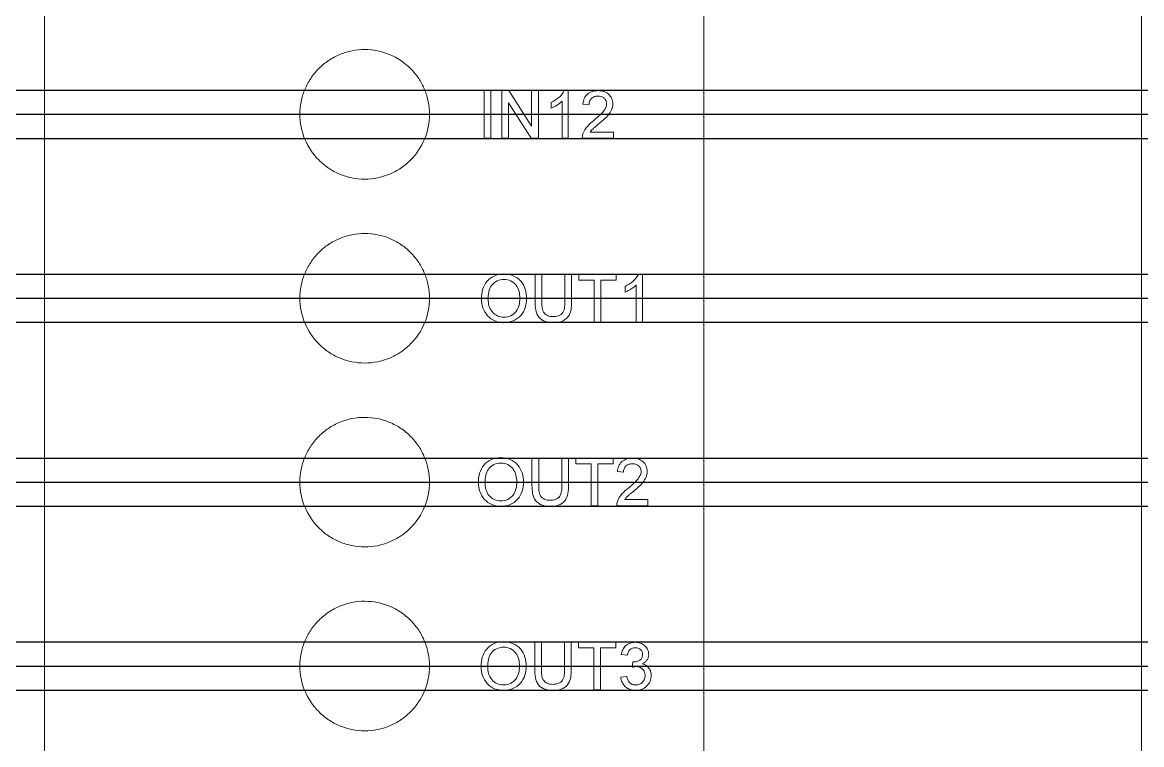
# Model space of a CAD drawing. Header units: millimetres. Extents: x 661 to 1125, y 84 to 277.
# Drawn here: x 1033.67 to 1063.9, y 122.39 to 141.9 of the extents above; entities that cross this region are included whole.
import ezdxf

# ---------------------------------------------------------------- set-up
doc = ezdxf.new("R2010")
doc.units = ezdxf.units.MM

# ---------------------------------------------------------------- blocks, each defined once
blk = doc.blocks.new('D')
at = {"color": 3, "linetype": 'Continuous', "lineweight": 15}
for p, q in [((1034.269, 239.48), (1034.269, 107.586)), ((1052.079, 239.48), (1052.079, 107.586)), ((1046.324, 140.055), (1046.143, 140.055)), ((1046.143, 140.055), (1046.143, 138.771)), ((1046.324, 138.771), (1046.324, 140.055)), ((1046.621, 140.055), (1046.621, 138.771)), ((1046.812, 140.055), (1046.621, 140.055)), ((1047.427, 139.097), (1046.812, 140.055)), ((1047.609, 140.055), (1047.427, 140.055)), ((1047.427, 140.055), (1047.427, 139.097)), ((1047.609, 138.771), (1047.609, 140.055)), ((1048.415, 140.055), (1048.309, 140.055)), ((1048.415, 138.771), (1048.415, 140.055)), ((1046.802, 138.771), (1046.802, 139.729)), ((1046.802, 139.729), (1047.417, 138.771)), ((1047.954, 139.734), (1047.954, 139.582)), ((1048.251, 139.771), (1048.251, 138.771)), ((1048.81, 139.693), (1048.975, 139.676)), ((1046.143, 138.771), (1046.324, 138.771)), ((1046.621, 138.771), (1046.802, 138.771)), ((1047.417, 138.771), (1047.609, 138.771)), ((1048.251, 138.771), (1048.415, 138.771)), ((1048.794, 138.771), (1049.634, 138.771)), ((1049.634, 138.935), (1049.005, 138.935)), ((1049.634, 138.771), (1049.634, 138.935)), ((1047.7, 135.088), (1047.519, 135.088)), ((1047.519, 135.088), (1047.519, 134.349)), ((1047.7, 134.358), (1047.7, 135.088)), ((1048.507, 135.088), (1048.326, 135.088)), ((1048.326, 135.088), (1048.326, 134.358)), ((1048.507, 134.349), (1048.507, 135.088)), ((1049.709, 135.088), (1048.705, 135.088)), ((1048.705, 135.088), (1048.705, 134.94)), ((1048.705, 134.94), (1049.116, 134.94)), ((1049.116, 134.94), (1049.116, 133.804)), ((1049.297, 134.94), (1049.709, 134.94)), ((1049.297, 133.804), (1049.297, 134.94)), ((1049.709, 134.94), (1049.709, 135.088)), ((1050.252, 134.805), (1050.252, 133.804)), ((1050.417, 135.088), (1050.311, 135.088)), ((1050.417, 133.804), (1050.417, 135.088)), ((1049.956, 134.767), (1049.956, 134.615)), ((1049.116, 133.804), (1049.297, 133.804)), ((1050.252, 133.804), (1050.417, 133.804)), ((1047.617, 130.125), (1047.436, 130.125)), ((1047.436, 130.125), (1047.436, 129.386)), ((1047.617, 129.395), (1047.617, 130.125)), ((1048.243, 130.125), (1048.243, 129.395)), ((1048.424, 130.125), (1048.243, 130.125)), ((1048.424, 129.386), (1048.424, 130.125)), ((1048.622, 130.125), (1048.622, 129.977)), ((1049.626, 130.125), (1048.622, 130.125)), ((1048.622, 129.977), (1049.033, 129.977)), ((1049.033, 129.977), (1049.033, 128.841)), ((1049.214, 129.977), (1049.626, 129.977)), ((1049.214, 128.841), (1049.214, 129.977)), ((1049.626, 129.977), (1049.626, 130.125)), ((1049.741, 129.763), (1049.906, 129.746)), ((1049.033, 128.841), (1049.214, 128.841)), ((1049.725, 128.841), (1050.564, 128.841)), ((1050.564, 129.006), (1049.936, 129.006)), ((1050.564, 128.841), (1050.564, 129.006)), ((1047.51, 125.153), (1047.51, 124.415)), ((1047.691, 125.153), (1047.51, 125.153)), ((1047.691, 124.423), (1047.691, 125.153)), ((1048.316, 125.153), (1048.316, 124.423)), ((1048.498, 125.153), (1048.316, 125.153)), ((1048.498, 124.415), (1048.498, 125.153)), ((1049.699, 125.153), (1048.695, 125.153)), ((1048.695, 125.153), (1048.695, 125.005)), ((1049.699, 125.005), (1049.699, 125.153)), ((1048.695, 125.005), (1049.107, 125.005)), ((1049.107, 125.005), (1049.107, 123.869)), ((1049.288, 123.869), (1049.288, 125.005)), ((1049.288, 125.005), (1049.699, 125.005)), ((1049.848, 124.824), (1050.012, 124.808)), ((1050.159, 124.626), (1050.142, 124.478)), ((1049.996, 124.231), (1049.831, 124.215)), ((1049.107, 123.869), (1049.288, 123.869))]:
    blk.add_line(p, q, dxfattribs=at)
at = {"color": 4, "linetype": 'Continuous', "lineweight": 15}
blk.add_line((1063.898, 239.48), (1063.898, 107.586), dxfattribs=at)
for p, q in [((1012.175, 140.066), (1125.244, 140.066)), ((1012.175, 139.416), (1125.244, 139.416)), ((1012.175, 138.766), (1125.244, 138.766)), ((1012.175, 135.098), (1125.244, 135.098)), ((1012.175, 134.448), (1125.244, 134.448)), ((1012.175, 133.798), (1125.244, 133.798)), ((1012.175, 130.13), (1125.244, 130.13)), ((1012.175, 129.48), (1125.244, 129.48)), ((1012.175, 128.83), (1125.244, 128.83)), ((1012.175, 125.162), (1125.244, 125.162)), ((1012.175, 124.512), (1125.244, 124.512)), ((1012.175, 123.862), (1125.244, 123.862))]:
    blk.add_line(p, q)
at = {"color": 3, "linetype": 'Continuous', "lineweight": 15}
for points, knots in [([(1044.669, 139.416), (1044.669, 139.531), (1044.657, 139.644), (1044.613, 139.866), (1044.58, 139.977), (1044.493, 140.189), (1044.439, 140.289), (1044.313, 140.479), (1044.24, 140.569), (1043.998, 140.812), (1043.803, 140.943), (1043.38, 141.119), (1043.149, 141.165), (1042.805, 141.166), (1042.689, 141.154), (1042.463, 141.109), (1042.353, 141.076), (1042.141, 140.988), (1042.038, 140.932), (1041.849, 140.805), (1041.76, 140.732), (1041.597, 140.569), (1041.525, 140.48), (1041.399, 140.29), (1041.344, 140.188), (1041.257, 139.977), (1041.224, 139.868), (1041.18, 139.645), (1041.169, 139.529), (1041.169, 139.189), (1041.214, 138.959), (1041.387, 138.539), (1041.516, 138.344), (1041.757, 138.101), (1041.847, 138.027), (1042.038, 137.899), (1042.138, 137.845), (1042.35, 137.757), (1042.462, 137.722), (1042.687, 137.677), (1042.801, 137.666), (1043.148, 137.665), (1043.377, 137.711), (1043.696, 137.844), (1043.797, 137.898), (1043.987, 138.025), (1044.077, 138.099), (1044.319, 138.342), (1044.449, 138.537), (1044.623, 138.957), (1044.669, 139.186), (1044.669, 139.416)], [0, 0, 0, 0, 0.03125, 0.03125, 0.0625, 0.0625, 0.09375, 0.09375, 0.125, 0.125, 0.1875, 0.1875, 0.25, 0.25, 0.28125, 0.28125, 0.3125, 0.3125, 0.34375, 0.34375, 0.375, 0.375, 0.40625, 0.40625, 0.4375, 0.4375, 0.46875, 0.46875, 0.5, 0.5, 0.5625, 0.5625, 0.625, 0.625, 0.65625, 0.65625, 0.6875, 0.6875, 0.71875, 0.71875, 0.75, 0.75, 0.8125, 0.8125, 0.84375, 0.84375, 0.875, 0.875, 0.9375, 0.9375, 1, 1, 1, 1]), ([(1049.222, 140.055), (1049.171, 140.054), (1049.12, 140.049), (1049.021, 140.021), (1048.974, 139.997), (1048.897, 139.93), (1048.866, 139.888), (1048.826, 139.794), (1048.816, 139.744), (1048.81, 139.693)], [0, 0, 0, 0, 0.25, 0.25, 0.5, 0.5, 0.75, 0.75, 1, 1, 1, 1]), ([(1049.617, 139.7), (1049.616, 139.75), (1049.608, 139.8), (1049.568, 139.89), (1049.537, 139.93), (1049.463, 139.996), (1049.418, 140.02), (1049.322, 140.049), (1049.272, 140.054), (1049.222, 140.055)], [0, 0, 0, 0, 0.25, 0.25, 0.5, 0.5, 0.75, 0.75, 1, 1, 1, 1]), ([(1048.975, 139.676), (1048.976, 139.708), (1048.979, 139.739), (1049.002, 139.798), (1049.019, 139.825), (1049.066, 139.868), (1049.094, 139.883), (1049.154, 139.903), (1049.186, 139.906), (1049.218, 139.907)], [0, 0, 0, 0, 0.25, 0.25, 0.5, 0.5, 0.75, 0.75, 1, 1, 1, 1]), ([(1049.452, 139.699), (1049.451, 139.65), (1049.436, 139.603), (1049.388, 139.52), (1049.356, 139.483), (1049.255, 139.378), (1049.182, 139.314), (1049.107, 139.251)], [0, 0, 0, 0, 0.25, 0.25, 0.5, 0.5, 1, 1, 1, 1]), ([(1049.218, 139.907), (1049.248, 139.906), (1049.277, 139.903), (1049.332, 139.886), (1049.359, 139.872), (1049.403, 139.833), (1049.422, 139.81), (1049.447, 139.757), (1049.452, 139.728), (1049.452, 139.699)], [0, 0, 0, 0, 0.25, 0.25, 0.5, 0.5, 0.75, 0.75, 1, 1, 1, 1]), ([(1049.261, 139.174), (1049.345, 139.245), (1049.43, 139.316), (1049.533, 139.445), (1049.563, 139.49), (1049.606, 139.592), (1049.616, 139.646), (1049.617, 139.7)], [0, 0, 0, 0, 0.5, 0.5, 0.75, 0.75, 1, 1, 1, 1]), ([(1049.107, 139.251), (1049.045, 139.201), (1048.984, 139.149), (1048.879, 139.029), (1048.838, 138.96), (1048.811, 138.885)], [0, 0, 0, 0, 0.5, 0.5, 1, 1, 1, 1]), ([(1049.005, 138.935), (1049.023, 138.959), (1049.041, 138.982), (1049.061, 139.003), (1049.082, 139.023), (1049.104, 139.043), (1049.126, 139.062), (1049.171, 139.1), (1049.216, 139.137), (1049.261, 139.174)], [0, 0, 0, 0, 0.000088015, 0.000088015, 0.000088015, 0.0001758013, 0.0001758013, 0.0001758013, 0.0003511761, 0.0003511761, 0.0003511761, 0.0003511761]), ([(1048.811, 138.885), (1048.805, 138.867), (1048.8, 138.848), (1048.798, 138.829), (1048.796, 138.82), (1048.795, 138.81), (1048.794, 138.8), (1048.794, 138.791), (1048.794, 138.781), (1048.794, 138.771)], [0, 0, 0, 0, 0.0000577205, 0.0000577205, 0.0000577205, 0.0000872214, 0.0000872214, 0.0000872214, 0.0001169303, 0.0001169303, 0.0001169303, 0.0001169303]), ([(1044.669, 134.448), (1044.669, 134.563), (1044.657, 134.676), (1044.613, 134.898), (1044.58, 135.009), (1044.493, 135.22), (1044.44, 135.321), (1044.313, 135.511), (1044.24, 135.601), (1044.079, 135.763), (1043.991, 135.835), (1043.8, 135.964), (1043.697, 136.019), (1043.381, 136.151), (1043.149, 136.197), (1042.805, 136.198), (1042.688, 136.186), (1042.463, 136.141), (1042.353, 136.108), (1042.141, 136.019), (1042.038, 135.964), (1041.848, 135.837), (1041.76, 135.764), (1041.597, 135.6), (1041.525, 135.512), (1041.399, 135.322), (1041.344, 135.22), (1041.257, 135.009), (1041.224, 134.9), (1041.18, 134.677), (1041.169, 134.561), (1041.169, 134.221), (1041.214, 133.992), (1041.387, 133.572), (1041.516, 133.376), (1041.757, 133.134), (1041.847, 133.06), (1042.037, 132.931), (1042.138, 132.877), (1042.35, 132.789), (1042.462, 132.754), (1042.687, 132.709), (1042.801, 132.698), (1043.148, 132.697), (1043.377, 132.743), (1043.697, 132.876), (1043.797, 132.93), (1043.988, 133.057), (1044.078, 133.132), (1044.32, 133.374), (1044.449, 133.569), (1044.623, 133.989), (1044.669, 134.218), (1044.669, 134.448)], [0, 0, 0, 0, 0.03125, 0.03125, 0.0625, 0.0625, 0.09375, 0.09375, 0.125, 0.125, 0.15625, 0.15625, 0.1875, 0.1875, 0.25, 0.25, 0.28125, 0.28125, 0.3125, 0.3125, 0.34375, 0.34375, 0.375, 0.375, 0.40625, 0.40625, 0.4375, 0.4375, 0.46875, 0.46875, 0.5, 0.5, 0.5625, 0.5625, 0.625, 0.625, 0.65625, 0.65625, 0.6875, 0.6875, 0.71875, 0.71875, 0.75, 0.75, 0.8125, 0.8125, 0.84375, 0.84375, 0.875, 0.875, 0.9375, 0.9375, 1, 1, 1, 1]), ([(1046.68, 135.105), (1046.594, 135.103), (1046.508, 135.09), (1046.35, 135.023), (1046.279, 134.971), (1046.168, 134.841), (1046.128, 134.764), (1046.079, 134.6), (1046.072, 134.514), (1046.07, 134.429)], [0, 0, 0, 0, 0.25, 0.25, 0.5, 0.5, 0.75, 0.75, 1, 1, 1, 1]), ([(1047.289, 134.444), (1047.287, 134.528), (1047.278, 134.61), (1047.227, 134.77), (1047.187, 134.846), (1047.076, 134.974), (1047.006, 135.023), (1046.851, 135.089), (1046.766, 135.103), (1046.68, 135.105)], [0, 0, 0, 0, 0.25, 0.25, 0.5, 0.5, 0.75, 0.75, 1, 1, 1, 1]), ([(1046.252, 134.427), (1046.253, 134.491), (1046.256, 134.555), (1046.282, 134.681), (1046.305, 134.743), (1046.382, 134.847), (1046.435, 134.887), (1046.551, 134.943), (1046.616, 134.955), (1046.681, 134.956)], [0, 0, 0, 0, 0.25, 0.25, 0.5, 0.5, 0.75, 0.75, 1, 1, 1, 1]), ([(1046.681, 134.956), (1046.745, 134.955), (1046.808, 134.943), (1046.92, 134.889), (1046.97, 134.848), (1047.044, 134.748), (1047.07, 134.69), (1047.101, 134.57), (1047.107, 134.507), (1047.108, 134.445)], [0, 0, 0, 0, 0.25, 0.25, 0.5, 0.5, 0.75, 0.75, 1, 1, 1, 1]), ([(1049.956, 134.615), (1049.983, 134.626), (1050.01, 134.639), (1050.036, 134.652), (1050.062, 134.666), (1050.088, 134.681), (1050.113, 134.697), (1050.137, 134.712), (1050.162, 134.729), (1050.185, 134.746), (1050.209, 134.764), (1050.231, 134.784), (1050.252, 134.805)], [0, 0, 0, 0, 0.000088592, 0.000088592, 0.000088592, 0.0001770654, 0.0001770654, 0.0001770654, 0.000265257, 0.000265257, 0.000265257, 0.0003545469, 0.0003545469, 0.0003545469, 0.0003545469]), ([(1046.07, 134.429), (1046.071, 134.346), (1046.084, 134.266), (1046.139, 134.111), (1046.179, 134.038), (1046.29, 133.915), (1046.36, 133.866), (1046.512, 133.802), (1046.596, 133.789), (1046.68, 133.787)], [0, 0, 0, 0, 0.25, 0.25, 0.5, 0.5, 0.75, 0.75, 1, 1, 1, 1]), ([(1046.679, 133.936), (1046.617, 133.937), (1046.556, 133.947), (1046.445, 133.999), (1046.396, 134.038), (1046.319, 134.132), (1046.291, 134.188), (1046.258, 134.305), (1046.252, 134.366), (1046.252, 134.427)], [0, 0, 0, 0, 0.25, 0.25, 0.5, 0.5, 0.75, 0.75, 1, 1, 1, 1]), ([(1047.108, 134.445), (1047.107, 134.383), (1047.102, 134.321), (1047.072, 134.202), (1047.046, 134.143), (1046.97, 134.044), (1046.92, 134.003), (1046.806, 133.947), (1046.742, 133.937), (1046.679, 133.936)], [0, 0, 0, 0, 0.25, 0.25, 0.5, 0.5, 0.75, 0.75, 1, 1, 1, 1]), ([(1046.68, 133.787), (1046.764, 133.789), (1046.848, 133.803), (1047.004, 133.868), (1047.075, 133.916), (1047.186, 134.042), (1047.226, 134.117), (1047.277, 134.276), (1047.287, 134.36), (1047.289, 134.444)], [0, 0, 0, 0, 0.25, 0.25, 0.5, 0.5, 0.75, 0.75, 1, 1, 1, 1]), ([(1047.519, 134.349), (1047.52, 134.277), (1047.523, 134.205), (1047.551, 134.063), (1047.576, 133.992), (1047.667, 133.881), (1047.732, 133.841), (1047.87, 133.795), (1047.943, 133.789), (1048.016, 133.787)], [0, 0, 0, 0, 0.25, 0.25, 0.5, 0.5, 0.75, 0.75, 1, 1, 1, 1]), ([(1048.002, 133.952), (1047.953, 133.953), (1047.903, 133.959), (1047.813, 133.999), (1047.774, 134.032), (1047.724, 134.116), (1047.713, 134.165), (1047.702, 134.261), (1047.701, 134.309), (1047.7, 134.358)], [0, 0, 0, 0, 0.25, 0.25, 0.5, 0.5, 0.75, 0.75, 1, 1, 1, 1]), ([(1048.326, 134.358), (1048.325, 134.307), (1048.324, 134.257), (1048.309, 134.157), (1048.297, 134.107), (1048.246, 134.02), (1048.201, 133.989), (1048.105, 133.957), (1048.053, 133.953), (1048.002, 133.952)], [0, 0, 0, 0, 0.25, 0.25, 0.5, 0.5, 0.75, 0.75, 1, 1, 1, 1]), ([(1048.016, 133.787), (1048.089, 133.788), (1048.161, 133.796), (1048.298, 133.844), (1048.359, 133.886), (1048.451, 133.996), (1048.476, 134.066), (1048.503, 134.206), (1048.506, 134.278), (1048.507, 134.349)], [0, 0, 0, 0, 0.25, 0.25, 0.5, 0.5, 0.75, 0.75, 1, 1, 1, 1]), ([(1044.669, 129.48), (1044.669, 129.594), (1044.657, 129.707), (1044.613, 129.93), (1044.58, 130.04), (1044.493, 130.252), (1044.44, 130.352), (1044.314, 130.542), (1044.24, 130.632), (1044.079, 130.794), (1043.991, 130.867), (1043.8, 130.996), (1043.698, 131.051), (1043.381, 131.183), (1043.149, 131.229), (1042.805, 131.23), (1042.688, 131.218), (1042.463, 131.173), (1042.353, 131.14), (1042.14, 131.051), (1042.038, 130.996), (1041.848, 130.868), (1041.76, 130.796), (1041.597, 130.632), (1041.524, 130.543), (1041.398, 130.354), (1041.344, 130.252), (1041.257, 130.04), (1041.224, 129.932), (1041.18, 129.709), (1041.169, 129.593), (1041.169, 129.253), (1041.214, 129.024), (1041.386, 128.604), (1041.516, 128.409), (1041.757, 128.166), (1041.846, 128.092), (1042.037, 127.964), (1042.138, 127.909), (1042.35, 127.821), (1042.461, 127.786), (1042.686, 127.741), (1042.801, 127.73), (1043.148, 127.729), (1043.377, 127.775), (1043.697, 127.908), (1043.798, 127.962), (1043.988, 128.09), (1044.078, 128.164), (1044.32, 128.407), (1044.449, 128.602), (1044.623, 129.021), (1044.669, 129.25), (1044.669, 129.48)], [0, 0, 0, 0, 0.03125, 0.03125, 0.0625, 0.0625, 0.09375, 0.09375, 0.125, 0.125, 0.15625, 0.15625, 0.1875, 0.1875, 0.25, 0.25, 0.28125, 0.28125, 0.3125, 0.3125, 0.34375, 0.34375, 0.375, 0.375, 0.40625, 0.40625, 0.4375, 0.4375, 0.46875, 0.46875, 0.5, 0.5, 0.5625, 0.5625, 0.625, 0.625, 0.65625, 0.65625, 0.6875, 0.6875, 0.71875, 0.71875, 0.75, 0.75, 0.8125, 0.8125, 0.84375, 0.84375, 0.875, 0.875, 0.9375, 0.9375, 1, 1, 1, 1]), ([(1046.597, 130.142), (1046.511, 130.14), (1046.425, 130.128), (1046.266, 130.06), (1046.196, 130.008), (1046.085, 129.878), (1046.045, 129.801), (1045.996, 129.637), (1045.989, 129.551), (1045.987, 129.466)], [0, 0, 0, 0, 0.25, 0.25, 0.5, 0.5, 0.75, 0.75, 1, 1, 1, 1]), ([(1046.168, 129.464), (1046.17, 129.528), (1046.173, 129.592), (1046.199, 129.718), (1046.222, 129.78), (1046.299, 129.884), (1046.352, 129.924), (1046.468, 129.98), (1046.533, 129.992), (1046.598, 129.993)], [0, 0, 0, 0, 0.25, 0.25, 0.5, 0.5, 0.75, 0.75, 1, 1, 1, 1]), ([(1047.206, 129.481), (1047.204, 129.565), (1047.195, 129.647), (1047.144, 129.807), (1047.104, 129.883), (1046.993, 130.011), (1046.923, 130.06), (1046.768, 130.126), (1046.682, 130.14), (1046.597, 130.142)], [0, 0, 0, 0, 0.25, 0.25, 0.5, 0.5, 0.75, 0.75, 1, 1, 1, 1]), ([(1046.598, 129.993), (1046.662, 129.992), (1046.725, 129.98), (1046.837, 129.926), (1046.887, 129.885), (1046.961, 129.785), (1046.987, 129.727), (1047.018, 129.607), (1047.024, 129.544), (1047.025, 129.482)], [0, 0, 0, 0, 0.25, 0.25, 0.5, 0.5, 0.75, 0.75, 1, 1, 1, 1]), ([(1050.153, 130.125), (1050.101, 130.124), (1050.05, 130.12), (1049.952, 130.091), (1049.905, 130.067), (1049.827, 130), (1049.797, 129.958), (1049.757, 129.864), (1049.747, 129.814), (1049.741, 129.763)], [0, 0, 0, 0, 0.25, 0.25, 0.5, 0.5, 0.75, 0.75, 1, 1, 1, 1]), ([(1049.906, 129.746), (1049.907, 129.778), (1049.91, 129.809), (1049.932, 129.868), (1049.95, 129.895), (1049.996, 129.938), (1050.025, 129.953), (1050.085, 129.973), (1050.117, 129.976), (1050.149, 129.977)], [0, 0, 0, 0, 0.25, 0.25, 0.5, 0.5, 0.75, 0.75, 1, 1, 1, 1]), ([(1050.149, 129.977), (1050.178, 129.976), (1050.207, 129.973), (1050.263, 129.956), (1050.289, 129.942), (1050.334, 129.903), (1050.353, 129.88), (1050.377, 129.828), (1050.382, 129.798), (1050.383, 129.769)], [0, 0, 0, 0, 0.25, 0.25, 0.5, 0.5, 0.75, 0.75, 1, 1, 1, 1]), ([(1050.548, 129.771), (1050.547, 129.82), (1050.539, 129.87), (1050.498, 129.96), (1050.468, 130), (1050.394, 130.066), (1050.349, 130.09), (1050.253, 130.119), (1050.203, 130.124), (1050.153, 130.125)], [0, 0, 0, 0, 0.25, 0.25, 0.5, 0.5, 0.75, 0.75, 1, 1, 1, 1]), ([(1050.383, 129.769), (1050.382, 129.72), (1050.367, 129.674), (1050.319, 129.59), (1050.287, 129.553), (1050.186, 129.448), (1050.112, 129.384), (1050.038, 129.321)], [0, 0, 0, 0, 0.25, 0.25, 0.5, 0.5, 1, 1, 1, 1]), ([(1050.192, 129.244), (1050.275, 129.315), (1050.36, 129.386), (1050.463, 129.515), (1050.494, 129.561), (1050.536, 129.662), (1050.546, 129.715), (1050.548, 129.771)], [0, 0, 0, 0, 0.5, 0.5, 0.75, 0.75, 1, 1, 1, 1]), ([(1045.987, 129.466), (1045.988, 129.384), (1046.001, 129.303), (1046.055, 129.148), (1046.095, 129.075), (1046.207, 128.952), (1046.276, 128.904), (1046.429, 128.84), (1046.513, 128.826), (1046.597, 128.824)], [0, 0, 0, 0, 0.25, 0.25, 0.5, 0.5, 0.75, 0.75, 1, 1, 1, 1]), ([(1046.596, 128.973), (1046.534, 128.974), (1046.473, 128.984), (1046.362, 129.036), (1046.313, 129.075), (1046.236, 129.169), (1046.208, 129.225), (1046.175, 129.342), (1046.169, 129.403), (1046.168, 129.464)], [0, 0, 0, 0, 0.25, 0.25, 0.5, 0.5, 0.75, 0.75, 1, 1, 1, 1]), ([(1047.025, 129.482), (1047.024, 129.42), (1047.019, 129.359), (1046.989, 129.239), (1046.963, 129.18), (1046.887, 129.081), (1046.837, 129.04), (1046.723, 128.984), (1046.659, 128.974), (1046.596, 128.973)], [0, 0, 0, 0, 0.25, 0.25, 0.5, 0.5, 0.75, 0.75, 1, 1, 1, 1]), ([(1046.597, 128.824), (1046.681, 128.826), (1046.765, 128.84), (1046.921, 128.905), (1046.992, 128.953), (1047.103, 129.079), (1047.143, 129.155), (1047.194, 129.313), (1047.204, 129.397), (1047.206, 129.481)], [0, 0, 0, 0, 0.25, 0.25, 0.5, 0.5, 0.75, 0.75, 1, 1, 1, 1]), ([(1047.436, 129.386), (1047.437, 129.314), (1047.44, 129.242), (1047.467, 129.1), (1047.493, 129.029), (1047.584, 128.918), (1047.648, 128.878), (1047.787, 128.832), (1047.86, 128.826), (1047.933, 128.824)], [0, 0, 0, 0, 0.25, 0.25, 0.5, 0.5, 0.75, 0.75, 1, 1, 1, 1]), ([(1047.919, 128.989), (1047.87, 128.99), (1047.82, 128.997), (1047.73, 129.036), (1047.691, 129.069), (1047.64, 129.153), (1047.63, 129.202), (1047.619, 129.298), (1047.618, 129.346), (1047.617, 129.395)], [0, 0, 0, 0, 0.25, 0.25, 0.5, 0.5, 0.75, 0.75, 1, 1, 1, 1]), ([(1048.243, 129.395), (1048.242, 129.344), (1048.241, 129.294), (1048.226, 129.194), (1048.214, 129.144), (1048.163, 129.057), (1048.118, 129.027), (1048.022, 128.994), (1047.97, 128.99), (1047.919, 128.989)], [0, 0, 0, 0, 0.25, 0.25, 0.5, 0.5, 0.75, 0.75, 1, 1, 1, 1]), ([(1047.933, 128.824), (1048.006, 128.825), (1048.078, 128.833), (1048.215, 128.881), (1048.276, 128.923), (1048.368, 129.033), (1048.393, 129.103), (1048.42, 129.244), (1048.423, 129.315), (1048.424, 129.386)], [0, 0, 0, 0, 0.25, 0.25, 0.5, 0.5, 0.75, 0.75, 1, 1, 1, 1]), ([(1050.038, 129.321), (1049.975, 129.272), (1049.914, 129.219), (1049.81, 129.099), (1049.769, 129.03), (1049.742, 128.955)], [0, 0, 0, 0, 0.5, 0.5, 1, 1, 1, 1]), ([(1049.936, 129.006), (1049.953, 129.029), (1049.971, 129.052), (1049.992, 129.073), (1050.012, 129.093), (1050.035, 129.113), (1050.057, 129.132), (1050.079, 129.151), (1050.101, 129.169), (1050.124, 129.188), (1050.146, 129.207), (1050.169, 129.225), (1050.192, 129.244)], [0, 0, 0, 0, 0.0000880143, 0.0000880143, 0.0000880143, 0.0001758024, 0.0001758024, 0.0001758024, 0.0002636518, 0.0002636518, 0.0002636518, 0.0003515195, 0.0003515195, 0.0003515195, 0.0003515195]), ([(1049.742, 128.955), (1049.736, 128.937), (1049.731, 128.918), (1049.728, 128.9), (1049.727, 128.89), (1049.726, 128.88), (1049.725, 128.87), (1049.725, 128.861), (1049.725, 128.851), (1049.725, 128.841)], [0, 0, 0, 0, 0.0000578406, 0.0000578406, 0.0000578406, 0.0000874005, 0.0000874005, 0.0000874005, 0.0001171678, 0.0001171678, 0.0001171678, 0.0001171678]), ([(1044.669, 124.512), (1044.669, 124.626), (1044.657, 124.739), (1044.614, 124.962), (1044.58, 125.072), (1044.493, 125.283), (1044.44, 125.384), (1044.314, 125.574), (1044.241, 125.664), (1044.079, 125.826), (1043.992, 125.899), (1043.801, 126.027), (1043.698, 126.083), (1043.381, 126.215), (1043.149, 126.261), (1042.805, 126.262), (1042.688, 126.25), (1042.462, 126.205), (1042.353, 126.171), (1042.14, 126.083), (1042.037, 126.028), (1041.847, 125.9), (1041.759, 125.827), (1041.596, 125.663), (1041.524, 125.575), (1041.398, 125.385), (1041.344, 125.283), (1041.257, 125.072), (1041.224, 124.963), (1041.18, 124.74), (1041.169, 124.625), (1041.169, 124.285), (1041.214, 124.056), (1041.386, 123.636), (1041.516, 123.441), (1041.756, 123.198), (1041.846, 123.124), (1042.037, 122.996), (1042.137, 122.941), (1042.349, 122.853), (1042.461, 122.818), (1042.686, 122.773), (1042.801, 122.762), (1043.148, 122.761), (1043.378, 122.807), (1043.697, 122.94), (1043.798, 122.994), (1043.988, 123.122), (1044.078, 123.196), (1044.32, 123.439), (1044.45, 123.634), (1044.623, 124.054), (1044.669, 124.282), (1044.669, 124.512)], [0, 0, 0, 0, 0.03125, 0.03125, 0.0625, 0.0625, 0.09375, 0.09375, 0.125, 0.125, 0.15625, 0.15625, 0.1875, 0.1875, 0.25, 0.25, 0.28125, 0.28125, 0.3125, 0.3125, 0.34375, 0.34375, 0.375, 0.375, 0.40625, 0.40625, 0.4375, 0.4375, 0.46875, 0.46875, 0.5, 0.5, 0.5625, 0.5625, 0.625, 0.625, 0.65625, 0.65625, 0.6875, 0.6875, 0.71875, 0.71875, 0.75, 0.75, 0.8125, 0.8125, 0.84375, 0.84375, 0.875, 0.875, 0.9375, 0.9375, 1, 1, 1, 1]), ([(1046.671, 125.17), (1046.584, 125.168), (1046.498, 125.156), (1046.34, 125.088), (1046.269, 125.036), (1046.158, 124.906), (1046.118, 124.829), (1046.07, 124.665), (1046.062, 124.58), (1046.061, 124.494)], [0, 0, 0, 0, 0.25, 0.25, 0.5, 0.5, 0.75, 0.75, 1, 1, 1, 1]), ([(1047.279, 124.509), (1047.278, 124.593), (1047.269, 124.676), (1047.218, 124.835), (1047.178, 124.911), (1047.067, 125.039), (1046.997, 125.088), (1046.842, 125.154), (1046.756, 125.168), (1046.671, 125.17)], [0, 0, 0, 0, 0.25, 0.25, 0.5, 0.5, 0.75, 0.75, 1, 1, 1, 1]), ([(1050.223, 125.153), (1050.177, 125.153), (1050.132, 125.147), (1050.044, 125.117), (1050.004, 125.093), (1049.936, 125.032), (1049.909, 124.994), (1049.869, 124.913), (1049.857, 124.869), (1049.848, 124.824)], [0, 0, 0, 0, 0.25, 0.25, 0.5, 0.5, 0.75, 0.75, 1, 1, 1, 1]), ([(1050.588, 124.827), (1050.587, 124.872), (1050.578, 124.917), (1050.54, 124.999), (1050.512, 125.036), (1050.443, 125.095), (1050.402, 125.117), (1050.316, 125.146), (1050.269, 125.152), (1050.223, 125.153)], [0, 0, 0, 0, 0.25, 0.25, 0.5, 0.5, 0.75, 0.75, 1, 1, 1, 1]), ([(1046.242, 124.492), (1046.243, 124.556), (1046.247, 124.62), (1046.273, 124.746), (1046.295, 124.808), (1046.372, 124.912), (1046.425, 124.952), (1046.541, 125.009), (1046.607, 125.02), (1046.672, 125.022)], [0, 0, 0, 0, 0.25, 0.25, 0.5, 0.5, 0.75, 0.75, 1, 1, 1, 1]), ([(1046.672, 125.022), (1046.735, 125.02), (1046.798, 125.008), (1046.911, 124.954), (1046.961, 124.913), (1047.035, 124.813), (1047.061, 124.755), (1047.092, 124.635), (1047.098, 124.573), (1047.098, 124.51)], [0, 0, 0, 0, 0.25, 0.25, 0.5, 0.5, 0.75, 0.75, 1, 1, 1, 1]), ([(1050.012, 124.808), (1050.022, 124.86), (1050.04, 124.913), (1050.099, 124.969), (1050.123, 124.983), (1050.174, 125.001), (1050.201, 125.004), (1050.228, 125.005)], [0, 0, 0, 0, 0.5, 0.5, 0.75, 0.75, 1, 1, 1, 1]), ([(1050.424, 124.821), (1050.423, 124.793), (1050.419, 124.764), (1050.394, 124.711), (1050.374, 124.689), (1050.325, 124.657), (1050.298, 124.645), (1050.242, 124.628), (1050.212, 124.626), (1050.183, 124.625)], [0, 0, 0, 0, 0.25, 0.25, 0.5, 0.5, 0.75, 0.75, 1, 1, 1, 1]), ([(1050.228, 125.005), (1050.279, 125.004), (1050.33, 124.99), (1050.385, 124.938), (1050.4, 124.917), (1050.42, 124.872), (1050.423, 124.847), (1050.424, 124.821)], [0, 0, 0, 0, 0.5, 0.5, 0.75, 0.75, 1, 1, 1, 1]), ([(1050.413, 124.572), (1050.438, 124.584), (1050.462, 124.597), (1050.505, 124.631), (1050.525, 124.65), (1050.556, 124.695), (1050.568, 124.72), (1050.585, 124.772), (1050.587, 124.799), (1050.588, 124.827)], [0, 0, 0, 0, 0.25, 0.25, 0.5, 0.5, 0.75, 0.75, 1, 1, 1, 1]), ([(1050.183, 124.625), (1050.181, 124.625), (1050.179, 124.625), (1050.177, 124.625), (1050.175, 124.625), (1050.173, 124.625), (1050.171, 124.625), (1050.167, 124.626), (1050.163, 124.626), (1050.159, 124.626)], [0, 0, 0, 0, 0.00000593754, 0.00000593754, 0.00000593754, 0.00001187596, 0.00001187596, 0.00001187596, 0.00002374572, 0.00002374572, 0.00002374572, 0.00002374572]), ([(1050.654, 124.256), (1050.654, 124.291), (1050.65, 124.327), (1050.631, 124.396), (1050.615, 124.429), (1050.572, 124.487), (1050.545, 124.512), (1050.484, 124.551), (1050.449, 124.563), (1050.413, 124.572)], [0, 0, 0, 0, 0.25, 0.25, 0.5, 0.5, 0.75, 0.75, 1, 1, 1, 1]), ([(1046.061, 124.494), (1046.062, 124.412), (1046.074, 124.332), (1046.129, 124.177), (1046.169, 124.103), (1046.281, 123.98), (1046.35, 123.932), (1046.503, 123.868), (1046.586, 123.854), (1046.67, 123.853)], [0, 0, 0, 0, 0.25, 0.25, 0.5, 0.5, 0.75, 0.75, 1, 1, 1, 1]), ([(1046.669, 124.001), (1046.608, 124.002), (1046.546, 124.013), (1046.435, 124.064), (1046.387, 124.103), (1046.309, 124.197), (1046.281, 124.253), (1046.249, 124.37), (1046.243, 124.431), (1046.242, 124.492)], [0, 0, 0, 0, 0.25, 0.25, 0.5, 0.5, 0.75, 0.75, 1, 1, 1, 1]), ([(1047.098, 124.51), (1047.097, 124.448), (1047.092, 124.387), (1047.063, 124.267), (1047.037, 124.209), (1046.96, 124.109), (1046.91, 124.068), (1046.796, 124.013), (1046.733, 124.002), (1046.669, 124.001)], [0, 0, 0, 0, 0.25, 0.25, 0.5, 0.5, 0.75, 0.75, 1, 1, 1, 1]), ([(1046.67, 123.853), (1046.755, 123.854), (1046.839, 123.869), (1046.994, 123.934), (1047.066, 123.981), (1047.176, 124.107), (1047.217, 124.183), (1047.268, 124.341), (1047.278, 124.425), (1047.279, 124.509)], [0, 0, 0, 0, 0.25, 0.25, 0.5, 0.5, 0.75, 0.75, 1, 1, 1, 1]), ([(1047.51, 124.415), (1047.51, 124.342), (1047.514, 124.27), (1047.541, 124.129), (1047.566, 124.058), (1047.657, 123.946), (1047.722, 123.906), (1047.861, 123.86), (1047.933, 123.854), (1048.007, 123.853)], [0, 0, 0, 0, 0.25, 0.25, 0.5, 0.5, 0.75, 0.75, 1, 1, 1, 1]), ([(1047.993, 124.017), (1047.943, 124.019), (1047.893, 124.025), (1047.804, 124.064), (1047.765, 124.097), (1047.714, 124.181), (1047.704, 124.23), (1047.693, 124.326), (1047.691, 124.375), (1047.691, 124.423)], [0, 0, 0, 0, 0.25, 0.25, 0.5, 0.5, 0.75, 0.75, 1, 1, 1, 1]), ([(1048.316, 124.423), (1048.316, 124.373), (1048.314, 124.322), (1048.3, 124.222), (1048.288, 124.172), (1048.236, 124.086), (1048.191, 124.055), (1048.095, 124.022), (1048.044, 124.018), (1047.993, 124.017)], [0, 0, 0, 0, 0.25, 0.25, 0.5, 0.5, 0.75, 0.75, 1, 1, 1, 1]), ([(1048.007, 123.853), (1048.079, 123.854), (1048.151, 123.861), (1048.288, 123.909), (1048.349, 123.952), (1048.441, 124.061), (1048.467, 124.131), (1048.494, 124.272), (1048.497, 124.343), (1048.498, 124.415)], [0, 0, 0, 0, 0.25, 0.25, 0.5, 0.5, 0.75, 0.75, 1, 1, 1, 1]), ([(1050.237, 124.001), (1050.205, 124.001), (1050.175, 124.005), (1050.116, 124.026), (1050.09, 124.043), (1050.028, 124.111), (1050.009, 124.172), (1049.996, 124.231)], [0, 0, 0, 0, 0.25, 0.25, 0.5, 0.5, 1, 1, 1, 1]), ([(1050.142, 124.478), (1050.151, 124.481), (1050.16, 124.483), (1050.169, 124.485), (1050.177, 124.487), (1050.186, 124.489), (1050.195, 124.49), (1050.213, 124.494), (1050.231, 124.495), (1050.249, 124.496)], [0, 0, 0, 0, 0.0000270994, 0.0000270994, 0.0000270994, 0.0000542178, 0.0000542178, 0.0000542178, 0.0001083556, 0.0001083556, 0.0001083556, 0.0001083556]), ([(1050.231, 123.853), (1050.286, 123.854), (1050.34, 123.86), (1050.443, 123.898), (1050.49, 123.928), (1050.569, 124.003), (1050.602, 124.048), (1050.644, 124.147), (1050.653, 124.201), (1050.654, 124.256)], [0, 0, 0, 0, 0.25, 0.25, 0.5, 0.5, 0.75, 0.75, 1, 1, 1, 1]), ([(1050.49, 124.257), (1050.489, 124.223), (1050.485, 124.19), (1050.461, 124.127), (1050.443, 124.098), (1050.397, 124.049), (1050.368, 124.03), (1050.305, 124.006), (1050.271, 124.001), (1050.237, 124.001)], [0, 0, 0, 0, 0.25, 0.25, 0.5, 0.5, 0.75, 0.75, 1, 1, 1, 1]), ([(1050.249, 124.496), (1050.281, 124.495), (1050.312, 124.491), (1050.372, 124.468), (1050.399, 124.451), (1050.444, 124.406), (1050.462, 124.379), (1050.485, 124.32), (1050.489, 124.288), (1050.49, 124.257)], [0, 0, 0, 0, 0.25, 0.25, 0.5, 0.5, 0.75, 0.75, 1, 1, 1, 1]), ([(1049.831, 124.215), (1049.837, 124.166), (1049.847, 124.118), (1049.89, 124.027), (1049.919, 123.988), (1049.992, 123.92), (1050.035, 123.894), (1050.13, 123.86), (1050.18, 123.854), (1050.231, 123.853)], [0, 0, 0, 0, 0.25, 0.25, 0.5, 0.5, 0.75, 0.75, 1, 1, 1, 1])]:
    blk.add_open_spline(points, degree=3, knots=knots, dxfattribs=at)
for points in [[(1048.309, 140.055), (1048.233, 139.911), (1048.099, 139.809), (1047.954, 139.734)], [(1047.954, 139.582), (1048.064, 139.627), (1048.166, 139.69), (1048.251, 139.771)], [(1050.311, 135.088), (1050.235, 134.944), (1050.101, 134.842), (1049.956, 134.767)]]:
    blk.add_open_spline(points, degree=3, dxfattribs=at)

msp = doc.modelspace()

# ---------------------------------------------------------------- block references
msp.add_blockref('D', (0, 0))

doc.saveas('drawing.dxf')
